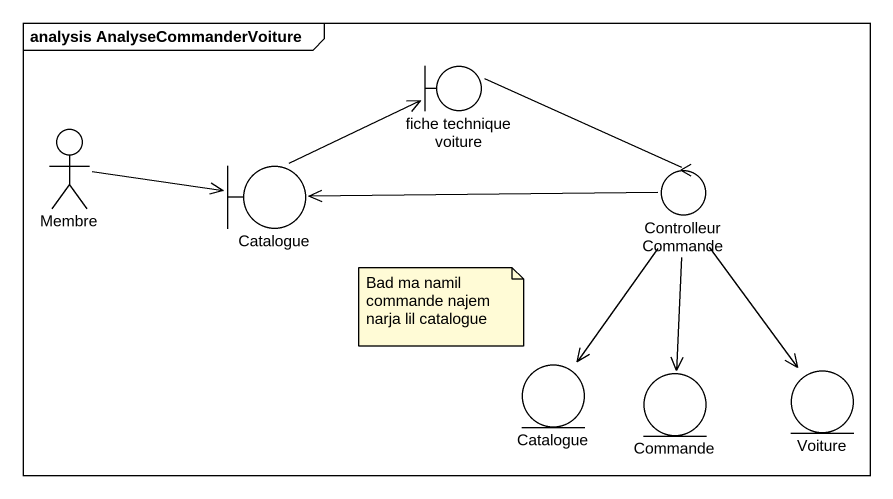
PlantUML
@startuml
mainframe analysis AnalyseCommanderVoiture
boundary "fiche technique voiture" as fiche_technique_voiture
actor Membre
boundary Catalogue
control "Controlleur Commande" as Controlleur_Commande
entity "Catalogue" as Catalogue_2
entity Commande
entity Voiture
fiche_technique_voiture -right- Controlleur_Commande
Membre -right-> Catalogue
Catalogue -right-> fiche_technique_voiture
Controlleur_Commande -left-> Catalogue
Controlleur_Commande --> Catalogue_2
Controlleur_Commande --> Commande
Controlleur_Commande --> Voiture
note as N1
  Bad ma namil commande najem narja lil catalogue
end note
@enduml
